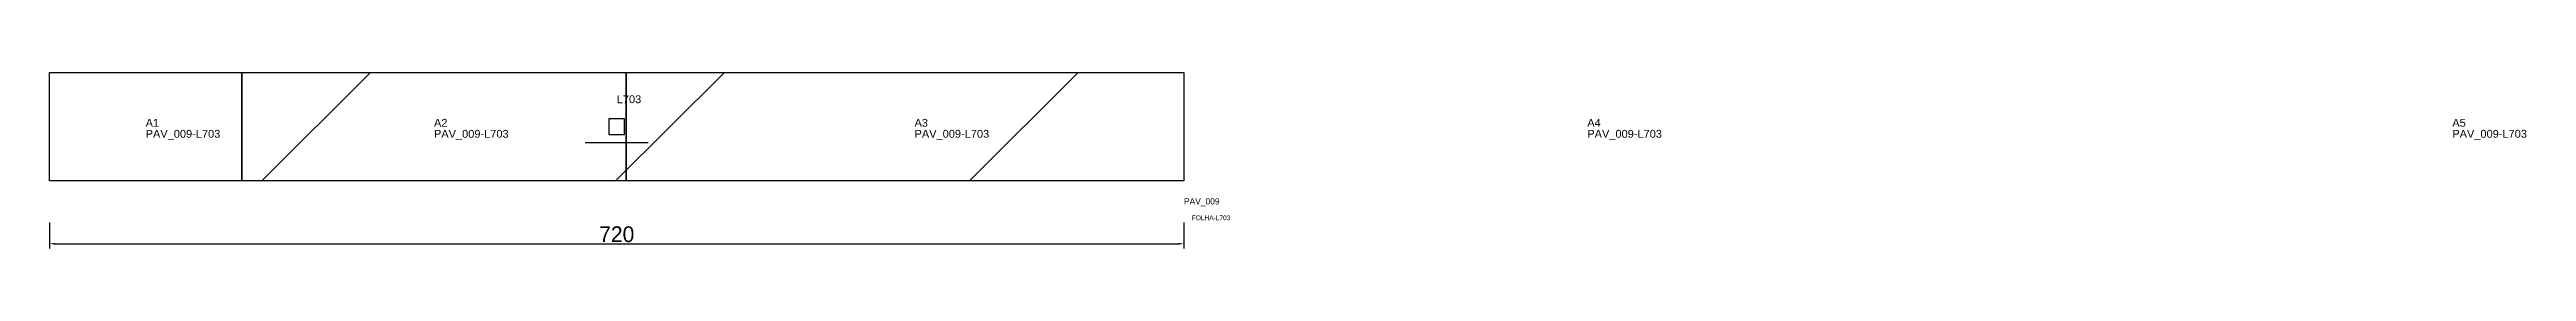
# Model space of a CAD drawing. Header units: metres. Extents: x 222 to 1794, y 90 to 202.
import ezdxf

# ---------------------------------------------------------------- set-up
doc = ezdxf.new("R2010")
doc.units = ezdxf.units.M
for name, color, linetype in [('3', 3, 'CONTINUOUS'), ('AUX00', 7, 'CONTINUOUS'), ('COTA', 241, 'CONTINUOUS'), ('FOLHA', 255, 'CONTINUOUS'), ('Hachura', 251, 'CONTINUOUS'), ('NOMENCLATURA', 7, 'CONTINUOUS'), ('Nível', 160, 'CONTINUOUS'), ('Painéis', 200, 'CONTINUOUS'), ('Pilares', 5, 'CONTINUOUS'), ('SARR_2.2x7', 40, 'CONTINUOUS')]:
    doc.layers.add(name, color=color, linetype=linetype)
doc.styles.add('ARIAL', font='Arial.ttf')
doc.styles.add('STR_STANDARD', font='arial.ttf')
doc.dimstyles.new('EZ DXF', dxfattribs={"dimtxt": 10, "dimasz": 3.5, "dimexe": 3, "dimexo": 1.5, "dimgap": 1, "dimtad": 1, "dimdec": 1, "dimdsep": 46, "dimcen": 2.5, "dimazin": 3, "dimtfac": 1, "dimtmove": 0, "dimatfit": 3})

msp = doc.modelspace()

# ---------------------------------------------------------------- hatches: boundary and pattern name
at = {"layer": 'Hachura'}
h = msp.add_hatch(dxfattribs=at)
h.set_pattern_fill('ANSI31', scale=50)
h.paths.add_polyline_path([(942.2, 132.5), (222.2, 132.5), (222.2, 201.5), (942.2, 201.5)])
h = msp.add_hatch(dxfattribs=at)
h.set_pattern_fill('ANSI31', scale=50)
h.paths.add_polyline_path([(942.2, 132.5), (222.2, 132.5), (222.2, 201.5), (942.2, 201.5)])

# ---------------------------------------------------------------- linework, layer by layer
at = {"layer": '3'}
for points in [[(344.2, 132.5), (344.2, 201.5)], [(344.2, 132.5), (344.2, 201.5)], [(588.2, 132.5), (588.2, 201.5)], [(588.2, 132.5), (588.2, 201.5)]]:
    msp.add_lwpolyline(points, close=True, dxfattribs=at)
at = {"layer": 'Painéis', "color": 200}
for p, q in [((222.2, 132.5), (222.2, 201.5)), ((222.2, 201.5), (942.2, 201.5)), ((222.2, 132.5), (222.2, 201.5)), ((222.2, 201.5), (942.2, 201.5)), ((942.2, 201.5), (942.2, 132.5)), ((942.2, 201.5), (942.2, 132.5)), ((942.2, 132.5), (222.2, 132.5)), ((942.2, 132.5), (222.2, 132.5))]:
    msp.add_line(p, q, dxfattribs=at)
at = {"layer": 'Pilares'}
msp.add_lwpolyline([(577.2, 162), (587.2, 162), (587.2, 172), (577.2, 172)], close=True, dxfattribs=at)
msp.add_lwpolyline([(577.2, 162), (587.2, 162), (587.2, 172), (577.2, 172)], close=True, dxfattribs=at)
at = {"layer": 'SARR_2.2x7'}
msp.add_line((562.2, 157), (602.2, 157), dxfattribs=at)
msp.add_line((562.2, 157), (602.2, 157), dxfattribs=at)

# ---------------------------------------------------------------- texts
at = {"layer": '3', "style": 'STR_STANDARD'}
for s, p in [('A1', (283.2, 167)), ('A1', (283.2, 167)), ('A2', (466.2, 167)), ('A2', (466.2, 167)), ('A3', (771.2, 167)), ('A3', (771.2, 167)), ('A4', (1198.2, 167)), ('A4', (1198.2, 167)), ('A5', (1747.2, 167)), ('A5', (1747.2, 167))]:
    msp.add_text(s, height=5, dxfattribs=at).set_placement(p)
at = {"layer": 'AUX00', "style": 'STR_STANDARD'}
for p in [(283.2, 160), (283.2, 160), (466.2, 160), (466.2, 160), (771.2, 160), (771.2, 160), (1198.2, 160), (1198.2, 160), (1747.2, 160), (1747.2, 160)]:
    msp.add_text('PAV_009-L703', height=5, dxfattribs=at).set_placement(p)
at = {"layer": 'FOLHA'}
msp.add_text('FOLHA-L703', height=3, dxfattribs=at).set_placement((947.2, 107.5))
msp.add_text('FOLHA-L703', height=3, dxfattribs=at).set_placement((947.2, 107.5))
at = {"layer": 'NOMENCLATURA', "insert": (582.2, 187), "char_height": 5, "attachment_point": 1, "style": 'ARIAL'}
msp.add_mtext('L703', dxfattribs=at)
msp.add_mtext('L703', dxfattribs=at)
at = {"layer": 'Nível'}
msp.add_text('PAV_009', height=4, dxfattribs=at).set_placement((942.2, 117.5))
msp.add_text('PAV_009', height=4, dxfattribs=at).set_placement((942.2, 117.5))

# ---------------------------------------------------------------- dimensions: what is measured, and where the dimension line sits
at = {"layer": 'COTA'}
msp.add_linear_dim(base=(222.2, 92.5), p1=(222.2, 107.5), p2=(942.2, 107.5), dimstyle='EZ DXF', dxfattribs=at).render()
msp.add_linear_dim(base=(222.2, 92.5), p1=(222.2, 107.5), p2=(942.2, 107.5), dimstyle='EZ DXF', dxfattribs=at).render()

doc.saveas('drawing.dxf')
